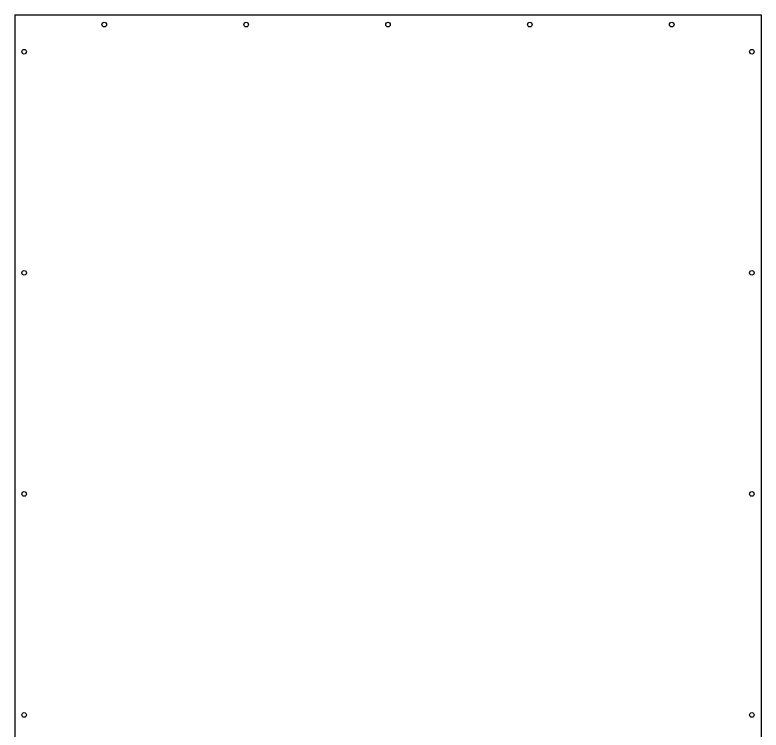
# Model space of a CAD drawing. Extents: x 250 to 270.3, y 514 to 560.
# Drawn here: x 250 to 270.25, y 540.59 to 560 of the extents above; entities that cross this region are included whole.
import ezdxf

# ---------------------------------------------------------------- set-up
doc = ezdxf.new("R2010")
doc.units = 0
doc.header["$MEASUREMENT"] = 0
for name, color, linetype in [('6A_125BIT_500DEP', 5, 'CONTINUOUS'), ('7_VCARVE_BIT', 5, 'CONTINUOUS'), ('8_250BIT_500OUTLINE', 5, 'CONTINUOUS')]:
    doc.layers.add(name, color=color, linetype=linetype)

msp = doc.modelspace()

# ---------------------------------------------------------------- linework, layer by layer
at = {"layer": '6A_125BIT_500DEP', "color": 5, "linetype": 'CONTINUOUS'}
for centre in [(252.425, 559.738), (256.275, 559.738), (260.125, 559.738), (263.975, 559.738), (267.825, 559.738), (250.25, 559), (270, 559), (250.25, 553), (270, 553), (250.25, 547), (270, 547), (250.25, 541), (270, 541)]:
    msp.add_circle(centre, 0.0625, dxfattribs=at)
at = {"layer": '7_VCARVE_BIT', "color": 5, "linetype": 'CONTINUOUS'}
for centre in [(252.425, 559.738), (256.275, 559.738), (260.125, 559.738), (263.975, 559.738), (267.825, 559.738), (250.25, 559), (270, 559), (250.25, 553), (270, 553), (250.25, 547), (270, 547), (250.25, 541), (270, 541)]:
    msp.add_circle(centre, 0.0625, dxfattribs=at)
at = {"layer": '8_250BIT_500OUTLINE', "color": 5, "linetype": 'CONTINUOUS'}
for p, q in [((250, 560), (270.25, 560)), ((250, 560), (250, 517.602)), ((270.25, 560), (270.25, 518.352))]:
    msp.add_line(p, q, dxfattribs=at)

doc.saveas('drawing.dxf')
